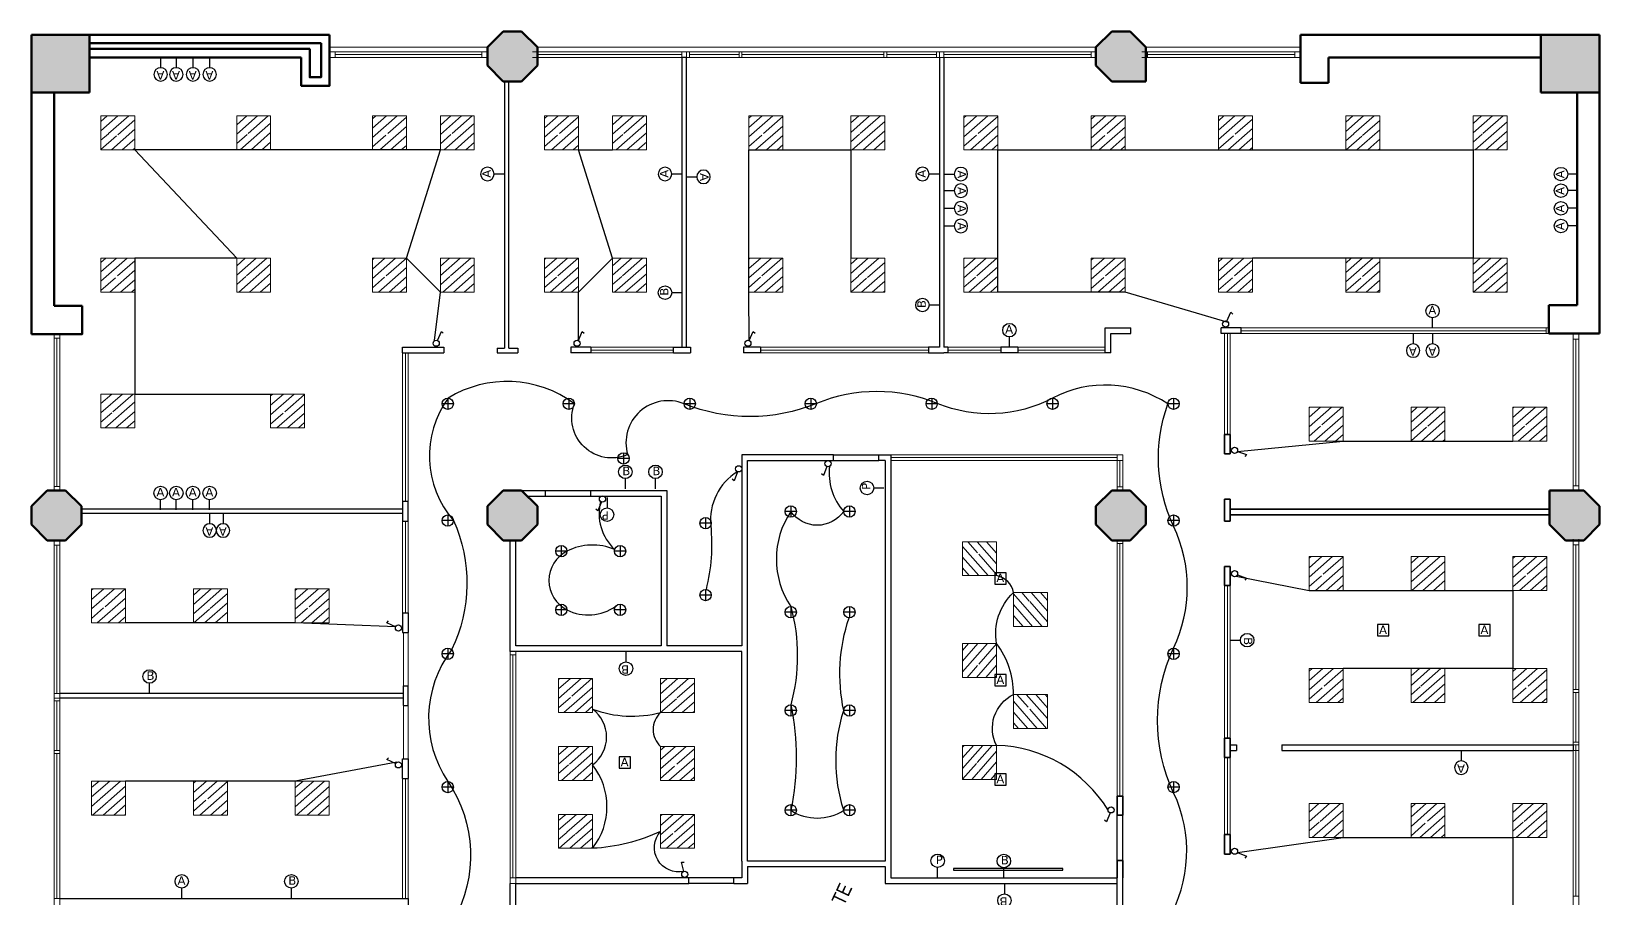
# Model space of a CAD drawing. Header units: millimetres. Extents: x 253 to 682, y -1208 to -847.
# Drawn here: x 324.19 to 351.91, y -1151.37 to -1136.04 of the extents above; entities that cross this region are included whole.
import ezdxf

# ---------------------------------------------------------------- set-up
doc = ezdxf.new("R2010")
doc.units = ezdxf.units.MM
doc.header["$LTSCALE"] = 10
doc.header["$MEASUREMENT"] = 0
doc.linetypes.add('AXES', pattern=[2, 1.25, -0.25, 0.25, -0.25])
for name, color, linetype, lineweight in [('ECLAIRAGE', 222, 'Continuous', 13), ('faux  plafond', 143, 'Continuous', 9), ('men-porte', 30, 'Continuous', 5), ('Men_porte', 30, 'Continuous', 5), ('MUR', 5, 'Continuous', 50)]:
    doc.layers.add(name, color=color, linetype=linetype, lineweight=lineweight)
doc.layers.add('Electricite', color=224, linetype='Continuous')
doc.layers.add('FAU__Pl', color=143, linetype='Continuous')
doc.layers.add('hachures++', color=7, linetype='Continuous', lineweight=5, true_color=0xa8a8a8)
doc.styles.add('nouveau cartouche', font='ARIALN.TTF')
doc.styles.add('Verdana', font='verdana.ttf')

# ---------------------------------------------------------------- blocks, each defined once
blk = doc.blocks.new('aaaaaaaa')
at = {"layer": 'Electricite'}
for p, q in [((0.033, -0.044), (0.135, -0.181)), ((0.135, -0.181), (0.092, -0.195))]:
    blk.add_line(p, q, dxfattribs=at)
blk.add_circle((0, 0), 0.0546, dxfattribs=at)
blk = doc.blocks.new('boite a')
at = {"layer": 'Electricite', "color": 1, "lineweight": 30, "ltscale": 3}
blk.add_lwpolyline([(326.834, -1154.786), (326.834, -1154.986), (327.034, -1154.986), (327.034, -1154.786)], close=True, dxfattribs=at)
at = {"layer": 'Electricite', "color": 1, "lineweight": 30, "ltscale": 3, "insert": (326.862, -1154.801), "char_height": 0.15, "attachment_point": 1, "style": 'Verdana'}
blk.add_mtext_dynamic_manual_height_columns('A', width=0.23634, gutter_width=269.496, heights=[0], dxfattribs=at)
blk = doc.blocks.new('presa b')
at = {"layer": 'Electricite', "color": 6, "lineweight": 30, "ltscale": 3}
blk.add_lwpolyline([(339.778, -1139.406), (339.778, -1139.225)], dxfattribs=at)
blk.add_circle((339.778, -1139.106), 0.119, dxfattribs=at)
at = {"layer": 'Electricite', "color": 6, "lineweight": 30, "ltscale": 3, "insert": (339.724, -1139.015), "char_height": 0.15, "attachment_point": 1, "style": 'Verdana'}
blk.add_mtext_dynamic_manual_height_columns('B', width=0.23634, gutter_width=269.496, heights=[0], dxfattribs=at)
blk = doc.blocks.new('presa semplice')
at = {"layer": 'Electricite', "color": 3, "lineweight": 30, "ltscale": 3}
blk.add_lwpolyline([(331.517, -1168.56), (331.517, -1168.379)], dxfattribs=at)
blk.add_circle((331.517, -1168.26), 0.119, dxfattribs=at)
at = {"layer": 'Electricite', "color": 3, "lineweight": 30, "ltscale": 3, "insert": (331.483, -1168.169), "char_height": 0.15, "attachment_point": 1, "style": 'Verdana'}
blk.add_mtext_dynamic_manual_height_columns('P', width=0.23634, gutter_width=269.496, heights=[0], dxfattribs=at)
blk = doc.blocks.new('presa a')
at = {"layer": 'Electricite', "color": 4, "lineweight": 30, "ltscale": 3}
blk.add_lwpolyline([(351.089, -1138.687), (351.089, -1138.506)], dxfattribs=at)
blk.add_circle((351.089, -1138.387), 0.119, dxfattribs=at)
at = {"layer": 'Electricite', "color": 4, "lineweight": 30, "ltscale": 3, "insert": (351.014, -1138.296), "char_height": 0.15, "attachment_point": 1, "style": 'Verdana'}
blk.add_mtext_dynamic_manual_height_columns('A', width=0.23634, gutter_width=269.496, heights=[0], dxfattribs=at)
blk = doc.blocks.new('LLLL')
at = {"layer": 'ECLAIRAGE', "ltscale": 2}
h = blk.add_hatch(dxfattribs=at)
h.set_pattern_fill('ANSI31', color=2, angle=-183.8058, style=0)
h.set_pattern_definition([(221.19425, (-155.93447, 196.58356), (0.08232674, -0.09406013), [])])
h.paths.add_polyline_path([(-0.471, 0.286), (-0.304, 0.288), (-0.302, 0.24)], flags=16)
h.paths.add_polyline_path([(-0.6, 0.6), (-0.6, 0), (0, 0), (0, 0.6)])
at = {"layer": 'ECLAIRAGE', "ltscale": 3}
blk.add_lwpolyline([(-0.6, 0.6), (0, 0.6), (0, 0), (-0.6, 0)], close=True, dxfattribs=at)

msp = doc.modelspace()

# ---------------------------------------------------------------- hatches: boundary and pattern name
at = {"layer": 'hachures++'}
h = msp.add_hatch(color=256, dxfattribs=at)
h.dxf.hatch_style = 1
h.paths.add_polyline_path([(324.192, -1136.102), (324.192, -1137.122), (325.222, -1137.122), (325.222, -1136.102)])
h = msp.add_hatch(color=256, dxfattribs=at)
h.dxf.hatch_style = 1
h.paths.add_polyline_path([(333.137, -1136.321), (332.857, -1136.041), (332.532, -1136.041), (332.252, -1136.321), (332.252, -1136.646), (332.532, -1136.926), (332.857, -1136.926), (333.137, -1136.646)])
h = msp.add_hatch(color=256, dxfattribs=at)
h.dxf.hatch_style = 1
h.paths.add_polyline_path([(343.892, -1136.321), (343.612, -1136.041), (343.287, -1136.041), (343.007, -1136.321), (343.007, -1136.646), (343.287, -1136.926), (343.612, -1136.926), (343.892, -1136.926)])
h = msp.add_hatch(color=256, dxfattribs=at)
h.dxf.hatch_style = 1
h.paths.add_polyline_path([(351.912, -1137.122), (351.912, -1136.102), (350.872, -1136.102), (350.872, -1137.122)])
h = msp.add_hatch(color=256, dxfattribs=at)
h.dxf.hatch_style = 1
h.paths.add_polyline_path([(325.077, -1144.432), (324.797, -1144.152), (324.472, -1144.152), (324.192, -1144.432), (324.192, -1144.757), (324.472, -1145.037), (324.797, -1145.037), (325.077, -1144.757)])
h = msp.add_hatch(color=256, dxfattribs=at)
h.dxf.hatch_style = 1
h.paths.add_polyline_path([(333.137, -1144.432), (332.857, -1144.152), (332.532, -1144.152), (332.252, -1144.432), (332.252, -1144.757), (332.532, -1145.037), (332.857, -1145.037), (333.137, -1144.757)])
h = msp.add_hatch(color=256, dxfattribs=at)
h.dxf.hatch_style = 1
h.paths.add_polyline_path([(343.892, -1144.432), (343.612, -1144.152), (343.287, -1144.152), (343.007, -1144.432), (343.007, -1144.757), (343.287, -1145.037), (343.612, -1145.037), (343.892, -1144.757)])
h = msp.add_hatch(color=256, dxfattribs=at)
h.dxf.hatch_style = 1
h.paths.add_polyline_path([(351.912, -1144.432), (351.632, -1144.152), (351.307, -1144.152), (351.027, -1144.152), (351.027, -1144.757), (351.307, -1145.037), (351.632, -1145.037), (351.912, -1144.757)])

# ---------------------------------------------------------------- linework, layer by layer
at = {"layer": 'Electricite'}
for p, q in [((331.552, -1142.522), (331.552, -1142.722)), ((333.69, -1142.522), (333.69, -1142.722)), ((335.828, -1142.522), (335.828, -1142.722)), ((337.967, -1142.522), (337.967, -1142.722)), ((340.105, -1142.522), (340.105, -1142.722)), ((342.243, -1142.522), (342.243, -1142.722)), ((344.382, -1142.522), (344.382, -1142.722)), ((334.658, -1143.488), (334.658, -1143.688)), ((337.614, -1144.426), (337.614, -1144.626)), ((338.651, -1144.426), (338.651, -1144.626)), ((331.552, -1144.587), (331.552, -1144.787)), ((336.11, -1144.632), (336.11, -1144.832)), ((344.382, -1144.587), (344.382, -1144.787)), ((336.11, -1145.903), (336.11, -1146.103)), ((337.614, -1146.205), (337.614, -1146.405)), ((338.651, -1146.205), (338.651, -1146.405)), ((331.552, -1146.941), (331.552, -1147.141)), ((344.382, -1146.941), (344.382, -1147.141)), ((337.614, -1147.942), (337.614, -1148.142)), ((338.651, -1147.942), (338.651, -1148.142)), ((331.552, -1149.296), (331.552, -1149.496)), ((344.382, -1149.296), (344.382, -1149.496)), ((337.614, -1149.705), (337.614, -1149.905)), ((338.651, -1149.705), (338.651, -1149.905))]:
    msp.add_line(p, q, dxfattribs=at)
at = {"layer": 'Electricite', "linetype": 'AXES', "ltscale": 0.3}
for p, q in [((331.652, -1142.622), (331.452, -1142.622)), ((333.79, -1142.622), (333.59, -1142.622)), ((335.928, -1142.622), (335.728, -1142.622)), ((338.067, -1142.622), (337.867, -1142.622)), ((340.205, -1142.622), (340.005, -1142.622)), ((342.343, -1142.622), (342.143, -1142.622)), ((344.482, -1142.622), (344.282, -1142.622)), ((334.758, -1143.588), (334.558, -1143.588)), ((337.714, -1144.526), (337.514, -1144.526)), ((338.751, -1144.526), (338.551, -1144.526)), ((331.652, -1144.687), (331.452, -1144.687)), ((336.21, -1144.732), (336.01, -1144.732)), ((344.482, -1144.687), (344.282, -1144.687)), ((336.21, -1146.003), (336.01, -1146.003)), ((337.714, -1146.305), (337.514, -1146.305)), ((338.751, -1146.305), (338.551, -1146.305)), ((331.652, -1147.041), (331.452, -1147.041)), ((344.482, -1147.041), (344.282, -1147.041)), ((337.714, -1148.042), (337.514, -1148.042)), ((338.751, -1148.042), (338.551, -1148.042)), ((331.652, -1149.396), (331.452, -1149.396)), ((344.482, -1149.396), (344.282, -1149.396)), ((337.714, -1149.805), (337.514, -1149.805)), ((338.751, -1149.805), (338.551, -1149.805))]:
    msp.add_line(p, q, dxfattribs=at)
at = {"layer": 'Electricite', "ltscale": 0.02}
for p, q in [((333.659, -1145.227), (333.459, -1145.227)), ((333.559, -1145.127), (333.559, -1145.327)), ((334.697, -1145.227), (334.497, -1145.227)), ((334.597, -1145.127), (334.597, -1145.327)), ((333.559, -1146.164), (333.559, -1146.364)), ((334.597, -1146.164), (334.597, -1146.364)), ((333.659, -1146.264), (333.459, -1146.264)), ((334.697, -1146.264), (334.497, -1146.264))]:
    msp.add_line(p, q, dxfattribs=at)
for points in [[(331.32, -1141.504), (331.421, -1140.65), (330.821, -1140.05), (331.421, -1138.135), (326.021, -1138.135), (327.821, -1140.05), (326.021, -1140.05), (326.021, -1142.45), (328.421, -1142.45)], [(333.861, -1141.502), (333.861, -1140.65), (334.463, -1140.05), (333.863, -1138.135), (334.463, -1138.135)], [(336.879, -1141.502), (336.875, -1140.65), (336.875, -1138.135), (338.675, -1138.135), (338.675, -1140.05)], [(345.348, -1141.185), (343.525, -1140.65), (341.275, -1140.65), (341.275, -1138.135), (349.675, -1138.135), (349.675, -1140.05), (345.775, -1140.05)], [(345.51, -1143.463), (347.378, -1143.284), (350.378, -1143.284)], [(345.488, -1145.67), (346.778, -1145.922), (350.378, -1145.922), (350.378, -1147.301), (347.378, -1147.301)], [(330.631, -1146.562), (328.857, -1146.495), (325.857, -1146.495)], [(330.654, -1148.956), (328.857, -1149.29), (325.857, -1149.29)], [(345.509, -1150.55), (347.378, -1150.288), (350.378, -1150.288), (350.378, -1154.082), (349.178, -1152.619), (349.107, -1154.082), (347.378, -1152.619), (347.378, -1154.082)]]:
    msp.add_lwpolyline(points, dxfattribs=at)
for points in [[(344.482, -1161.169, 0.325522), (344.482, -1158.815, -0.32324), (344.472, -1156.502, 0.330532), (344.431, -1154.105, -0.305281), (344.282, -1151.751, 0.247416), (344.382, -1149.496, -0.224022), (344.382, -1146.941, 0.224022), (344.382, -1144.787, -0.199877), (344.282, -1142.626, 0.274343), (342.243, -1142.522, -0.222308), (340.205, -1142.617, 0.19791), (338.067, -1142.617, -0.196872), (335.728, -1142.622, 0.627557), (334.732, -1143.521, -0.664162), (333.79, -1142.622, 0.30562), (331.556, -1142.522, 0.347405), (331.652, -1144.682, -0.221411), (331.62, -1146.968, 0.321064), (331.555, -1149.296, -0.28407), (331.652, -1151.751, 0.262807), (331.652, -1154.105, -0.285629), (331.556, -1156.36, 0.330214), (331.652, -1158.815, -0.376012), (331.556, -1161.069, 0.400435)], [(336.674, -1143.823, 0.288454), (336.199, -1144.776, -0.086454), (336.117, -1145.903, 0.135859)], [(338.301, -1143.728, 0.21917), (338.551, -1144.526, -0.518105), (337.614, -1144.526, 0.303072), (337.614, -1146.205, -0.134055), (337.614, -1147.942, -0.105746), (337.614, -1149.805, 0.295462), (338.551, -1149.805, -0.154811), (338.551, -1148.042, -0.134956), (338.645, -1146.405, 1.119135)], [(334.252, -1144.348, 0.271742), (334.501, -1145.197, 0.220925), (333.659, -1145.227, 0.613712), (333.659, -1146.264, 0.278932), (334.52, -1146.2, 0.589914)], [(343.222, -1149.803, 0.254711), (341.251, -1148.659, -0.4188), (341.551, -1147.759, 0.170281), (341.251, -1146.859, -0.251971), (341.551, -1145.959, 0.316436), (341.251, -1145.659, 0.168784)], [(335.727, -1150.886, -0.723191), (335.312, -1150.178, -0.099346), (334.112, -1150.478, 0.343665), (334.112, -1149.003, 0.50279), (334.112, -1148.019, 0.153732), (335.312, -1148.078, 0.437012), (335.312, -1148.678, -1.349293)]]:
    msp.add_lwpolyline(points, format="xyb", dxfattribs=at)
at = {"layer": 'Electricite'}
for centre in [(331.552, -1142.622), (333.69, -1142.622), (335.828, -1142.622), (337.967, -1142.622), (340.105, -1142.622), (342.243, -1142.622), (344.382, -1142.622), (334.658, -1143.588), (337.614, -1144.526), (338.651, -1144.526), (331.552, -1144.687), (336.11, -1144.732), (344.382, -1144.687), (336.11, -1146.003), (337.614, -1146.305), (338.651, -1146.305), (331.552, -1147.041), (344.382, -1147.041), (337.614, -1148.042), (338.651, -1148.042), (331.552, -1149.396), (344.382, -1149.396), (337.614, -1149.805), (338.651, -1149.805)]:
    msp.add_circle(centre, 0.1, dxfattribs=at)
at = {"layer": 'Electricite', "ltscale": 0.02}
for centre in [(333.559, -1145.227), (334.597, -1145.227), (333.559, -1146.264), (334.597, -1146.264)]:
    msp.add_circle(centre, 0.1, dxfattribs=at)
at = {"layer": 'FAU__Pl', "ltscale": 0.02}
for p, q in [((343.382, -1150.694), (343.382, -1149.894)), ((343.482, -1150.694), (343.482, -1149.894)), ((336.61, -1151.002), (335.81, -1151.002)), ((336.61, -1151.102), (335.81, -1151.102))]:
    msp.add_line(p, q, dxfattribs=at)
for points in [[(338.37, -1143.522), (339.17, -1143.522)], [(338.37, -1143.622), (339.17, -1143.622)], [(333.279, -1144.152), (334.079, -1144.152)], [(333.279, -1144.252), (334.079, -1144.252)]]:
    msp.add_lwpolyline(points, dxfattribs=at)
at = {"layer": 'FAU__Pl', "color": 6, "ltscale": 0.02}
msp.add_lwpolyline([(340.49, -1150.863), (342.423, -1150.863), (342.423, -1150.833), (340.49, -1150.833)], close=True, dxfattribs=at)
at = {"layer": 'faux  plafond', "lineweight": 30, "ltscale": 2}
for p, q in [((336.852, -1150.702), (336.852, -1143.622)), ((336.852, -1143.622), (338.37, -1143.622)), ((339.282, -1143.622), (339.17, -1143.622)), ((339.282, -1143.622), (339.282, -1150.702)), ((339.382, -1143.522), (339.382, -1151.002)), ((332.857, -1144.152), (333.279, -1144.152)), ((332.957, -1144.252), (333.279, -1144.252)), ((334.079, -1144.152), (335.422, -1144.152)), ((334.079, -1144.252), (335.322, -1144.252)), ((335.322, -1144.252), (335.322, -1146.902)), ((335.422, -1144.152), (335.422, -1146.902)), ((332.652, -1147.002), (332.652, -1145.037)), ((332.752, -1146.902), (332.752, -1145.037)), ((332.752, -1146.902), (332.752, -1145.037)), ((345.382, -1148.652), (345.493, -1148.652)), ((346.293, -1148.652), (351.442, -1148.652)), ((345.382, -1148.752), (345.493, -1148.752)), ((346.293, -1148.752), (351.442, -1148.752)), ((336.752, -1150.702), (336.752, -1151.002)), ((339.282, -1150.702), (336.852, -1150.702)), ((336.852, -1150.802), (339.282, -1150.802)), ((336.852, -1150.802), (336.852, -1151.102)), ((339.282, -1150.802), (339.282, -1151.102)), ((335.81, -1151.002), (332.752, -1151.002)), ((332.752, -1151.102), (335.81, -1151.102)), ((336.752, -1151.002), (336.61, -1151.002)), ((336.61, -1151.102), (336.852, -1151.102)), ((339.282, -1151.102), (343.382, -1151.102)), ((339.382, -1151.002), (343.382, -1151.002))]:
    msp.add_line(p, q, dxfattribs=at)
for points in [[(338.37, -1143.522), (336.752, -1143.522), (336.752, -1146.902), (335.422, -1146.902)], [(338.37, -1143.622), (338.37, -1143.522)], [(339.17, -1143.622), (339.17, -1143.522), (339.382, -1143.522)], [(333.279, -1144.252), (333.279, -1144.152)], [(334.079, -1144.252), (334.079, -1144.152)], [(336.752, -1150.702), (336.752, -1147.002), (332.652, -1147.002), (332.652, -1145.037)], [(335.322, -1146.902), (332.752, -1146.902)], [(345.493, -1148.652), (345.493, -1148.752)], [(346.293, -1148.652), (346.293, -1148.752)], [(351.442, -1148.652), (351.442, -1148.752)], [(335.81, -1151.102), (335.81, -1151.002)], [(336.61, -1151.102), (336.61, -1151.002)]]:
    msp.add_lwpolyline(points, dxfattribs=at)
at = {"layer": 'hachures++', "ltscale": 3}
for p, q in [((330.772, -1147.604), (330.772, -1146.664)), ((330.852, -1147.604), (330.852, -1146.664)), ((330.772, -1148.894), (330.772, -1147.954)), ((330.852, -1148.894), (330.852, -1147.954))]:
    msp.add_line(p, q, dxfattribs=at)
at = {"layer": 'men-porte', "lineweight": 30, "ltscale": 3}
for p, q in [((335.692, -1136.502), (335.692, -1141.622)), ((335.772, -1141.622), (335.772, -1136.502)), ((340.242, -1136.502), (340.242, -1141.622)), ((340.322, -1136.502), (340.322, -1141.622)), ((332.552, -1136.926), (332.552, -1141.642)), ((332.632, -1141.642), (332.632, -1136.926)), ((343.623, -1141.382), (343.623, -1141.282)), ((345.223, -1141.382), (345.223, -1141.282)), ((345.573, -1141.382), (345.573, -1141.282)), ((330.752, -1141.622), (331.485, -1141.622)), ((330.752, -1141.722), (331.485, -1141.722)), ((335.54, -1141.622), (335.84, -1141.622)), ((335.54, -1141.722), (335.54, -1141.622)), ((335.772, -1141.722), (335.84, -1141.722)), ((336.78, -1141.622), (336.78, -1141.722)), ((337.08, -1141.622), (337.08, -1141.722)), ((341.33, -1141.622), (341.33, -1141.722)), ((341.63, -1141.622), (341.63, -1141.722)), ((330.752, -1146.314), (330.852, -1146.314)), ((330.752, -1146.664), (330.852, -1146.664)), ((330.772, -1147.604), (330.852, -1147.604)), ((330.772, -1147.954), (330.772, -1147.604)), ((330.852, -1147.954), (330.852, -1147.604)), ((330.772, -1147.954), (330.852, -1147.954)), ((330.752, -1148.894), (330.852, -1148.894)), ((330.752, -1149.244), (330.852, -1149.244)), ((332.652, -1153.178), (332.652, -1151.102)), ((332.752, -1153.178), (332.752, -1151.102)), ((343.382, -1153.178), (343.382, -1151.002)), ((343.482, -1153.178), (343.482, -1151.002)), ((324.692, -1151.362), (330.852, -1151.362))]:
    msp.add_line(p, q, dxfattribs=at)
at = {"layer": 'men-porte', "ltscale": 3}
for p, q in [((330.802, -1144.344), (330.802, -1141.722)), ((330.852, -1144.344), (330.852, -1141.722))]:
    msp.add_line(p, q, dxfattribs=at)
for points in [[(332.252, -1136.321), (329.462, -1136.321)], [(343.007, -1136.321), (333.137, -1136.321)], [(335.692, -1136.502), (335.692, -1136.402)], [(335.772, -1136.502), (335.772, -1136.402)], [(339.262, -1136.502), (339.262, -1136.402)], [(324.592, -1144.152), (324.592, -1141.392)], [(324.642, -1144.086), (324.642, -1141.462)], [(324.692, -1144.152), (324.692, -1141.392)], [(350.965, -1141.282), (350.965, -1141.382)], [(332.652, -1147.002), (332.652, -1151.002)], [(332.652, -1147.059), (332.752, -1147.059)], [(332.702, -1147.059), (332.702, -1151.002)], [(324.592, -1147.742), (324.592, -1154.955)], [(324.692, -1147.742), (324.692, -1154.955)], [(324.692, -1151.362), (324.592, -1151.362)]]:
    msp.add_lwpolyline(points, dxfattribs=at)
at = {"layer": 'men-porte', "lineweight": 30, "ltscale": 3}
for points in [[(335.772, -1136.502), (335.692, -1136.502)], [(343.173, -1141.722), (343.173, -1141.282), (343.623, -1141.282)], [(343.273, -1141.722), (343.273, -1141.382), (343.623, -1141.382)], [(345.573, -1141.282), (345.223, -1141.282)], [(345.573, -1141.382), (345.223, -1141.382)], [(330.752, -1141.722), (330.752, -1141.622)], [(331.485, -1141.622), (331.485, -1141.722)], [(332.425, -1141.642), (332.552, -1141.642)], [(332.425, -1141.642), (332.425, -1141.722)], [(332.425, -1141.722), (332.788, -1141.722)], [(332.632, -1141.642), (332.788, -1141.642)], [(332.788, -1141.642), (332.788, -1141.722)], [(333.728, -1141.622), (333.728, -1141.722)], [(334.078, -1141.622), (333.728, -1141.622)], [(334.078, -1141.722), (333.728, -1141.722)], [(334.078, -1141.622), (334.078, -1141.722)], [(335.54, -1141.722), (335.772, -1141.722)], [(335.84, -1141.622), (335.84, -1141.722)], [(337.08, -1141.622), (336.78, -1141.622)], [(337.08, -1141.722), (336.78, -1141.722)], [(340.242, -1141.622), (340.05, -1141.622), (340.05, -1141.722), (340.322, -1141.722)], [(340.39, -1141.622), (340.322, -1141.622)], [(340.39, -1141.622), (340.39, -1141.722), (340.322, -1141.722)], [(341.63, -1141.622), (341.33, -1141.622)], [(341.63, -1141.722), (341.33, -1141.722)], [(343.273, -1141.722), (343.173, -1141.722)], [(330.752, -1144.482), (325.077, -1144.482)], [(330.752, -1144.344), (330.852, -1144.344)], [(330.752, -1144.344), (330.752, -1144.694)], [(330.852, -1144.694), (330.852, -1144.344)], [(330.752, -1144.562), (325.077, -1144.562)], [(330.752, -1144.694), (330.852, -1144.694)], [(330.752, -1146.314), (330.752, -1146.664)], [(330.852, -1146.314), (330.852, -1146.664)], [(330.772, -1147.742), (324.692, -1147.742)], [(330.772, -1147.822), (324.692, -1147.822)], [(330.752, -1149.244), (330.752, -1148.894)], [(330.852, -1148.894), (330.852, -1149.244)], [(330.852, -1151.362), (330.852, -1151.708)]]:
    msp.add_lwpolyline(points, dxfattribs=at)
at = {"layer": 'men-porte', "ltscale": 3}
for points in [[(340.322, -1136.502), (340.322, -1136.402), (340.242, -1136.402), (340.242, -1136.502)], [(332.752, -1151.002), (332.752, -1151.102), (332.652, -1151.102), (332.652, -1151.002)]]:
    msp.add_lwpolyline(points, close=True, dxfattribs=at)
at = {"layer": 'Men_porte'}
for p, q in [((329.462, -1136.402), (332.252, -1136.402)), ((329.462, -1136.502), (332.252, -1136.502)), ((329.562, -1136.452), (332.152, -1136.452)), ((333.052, -1136.402), (343.007, -1136.402)), ((333.052, -1136.502), (335.692, -1136.502)), ((333.152, -1136.452), (335.692, -1136.452)), ((335.772, -1136.502), (340.242, -1136.502)), ((336.702, -1136.452), (335.822, -1136.452)), ((336.702, -1136.452), (336.289, -1136.452)), ((336.752, -1136.452), (339.262, -1136.452)), ((340.192, -1136.452), (339.312, -1136.452)), ((340.192, -1136.452), (339.779, -1136.452)), ((340.322, -1136.452), (342.922, -1136.452)), ((340.322, -1136.502), (343.007, -1136.502)), ((343.822, -1136.402), (346.622, -1136.402)), ((343.822, -1136.502), (346.622, -1136.502)), ((343.922, -1136.452), (346.522, -1136.452)), ((351.442, -1141.382), (351.442, -1144.152)), ((351.492, -1141.482), (351.492, -1144.072)), ((351.542, -1141.382), (351.542, -1144.152)), ((324.592, -1145.037), (324.592, -1147.742)), ((324.692, -1145.037), (324.692, -1147.742)), ((351.442, -1145.012), (351.442, -1148.652)), ((351.492, -1145.112), (351.492, -1147.672)), ((351.542, -1145.012), (351.542, -1148.552)), ((324.642, -1145.123), (324.642, -1147.742)), ((324.642, -1147.872), (324.642, -1148.284)), ((324.642, -1147.872), (324.642, -1148.752)), ((351.492, -1147.722), (351.492, -1148.602)), ((351.442, -1148.652), (351.442, -1154.972)), ((351.492, -1148.652), (351.492, -1151.322)), ((351.542, -1148.552), (351.542, -1154.972)), ((324.642, -1148.802), (324.642, -1151.362))]:
    msp.add_line(p, q, dxfattribs=at)
at = {"layer": 'Men_porte', "ltscale": 2}
for p, q in [((329.562, -1136.502), (329.562, -1136.402)), ((332.152, -1136.502), (332.152, -1136.402)), ((333.152, -1136.502), (333.152, -1136.402)), ((342.922, -1136.502), (342.922, -1136.402)), ((343.922, -1136.502), (343.922, -1136.402)), ((346.522, -1136.502), (346.522, -1136.402)), ((324.592, -1141.462), (324.692, -1141.462)), ((345.282, -1143.165), (345.282, -1141.382)), ((345.332, -1143.165), (345.332, -1141.382)), ((345.382, -1143.165), (345.382, -1141.382)), ((345.573, -1141.282), (351.012, -1141.282)), ((345.573, -1141.332), (350.965, -1141.332)), ((345.573, -1141.382), (351.012, -1141.382)), ((351.442, -1141.482), (351.542, -1141.482)), ((330.752, -1144.344), (330.752, -1141.722)), ((334.078, -1141.622), (335.54, -1141.622)), ((334.078, -1141.672), (335.54, -1141.672)), ((334.078, -1141.722), (335.54, -1141.722)), ((337.08, -1141.622), (340.05, -1141.622)), ((337.08, -1141.672), (340.05, -1141.672)), ((337.08, -1141.722), (340.05, -1141.722)), ((341.63, -1141.622), (343.173, -1141.622)), ((341.63, -1141.672), (343.173, -1141.672)), ((341.63, -1141.672), (343.173, -1141.672)), ((341.63, -1141.722), (343.173, -1141.722)), ((343.482, -1143.522), (339.382, -1143.522)), ((343.482, -1143.622), (339.382, -1143.622)), ((343.382, -1144.152), (343.382, -1143.522)), ((343.482, -1144.152), (343.482, -1143.522)), ((324.592, -1144.086), (324.692, -1144.086)), ((351.442, -1144.072), (351.542, -1144.072)), ((330.752, -1146.393), (330.752, -1144.694)), ((330.802, -1146.314), (330.802, -1144.694)), ((330.852, -1146.393), (330.852, -1144.694)), ((343.382, -1149.804), (343.382, -1145.037)), ((343.432, -1149.554), (343.432, -1145.094)), ((343.482, -1149.804), (343.482, -1145.037)), ((351.442, -1145.112), (351.542, -1145.112)), ((324.592, -1145.123), (324.692, -1145.123)), ((345.282, -1148.532), (345.282, -1145.836)), ((345.332, -1148.532), (345.332, -1145.836)), ((345.382, -1148.532), (345.382, -1145.836)), ((332.752, -1151.002), (332.752, -1147.002)), ((345.282, -1150.232), (345.282, -1148.872)), ((345.332, -1150.232), (345.332, -1148.872)), ((345.382, -1150.232), (345.382, -1148.872)), ((330.752, -1151.362), (330.752, -1149.244)), ((330.802, -1151.362), (330.802, -1149.244)), ((330.852, -1151.362), (330.852, -1149.244))]:
    msp.add_line(p, q, dxfattribs=at)
at = {"layer": 'Men_porte', "lineweight": 35, "ltscale": 2}
for p, q in [((345.282, -1144.696), (345.282, -1144.305)), ((345.382, -1144.582), (345.382, -1144.305)), ((345.382, -1144.482), (351.027, -1144.482)), ((345.382, -1144.582), (351.027, -1144.582)), ((345.382, -1144.696), (345.382, -1144.582)), ((345.382, -1145.496), (345.282, -1145.496)), ((345.382, -1145.836), (345.282, -1145.836)), ((345.282, -1148.532), (345.382, -1148.532)), ((345.282, -1148.872), (345.382, -1148.872)), ((345.382, -1150.232), (345.282, -1150.232)), ((345.382, -1150.582), (345.282, -1150.582))]:
    msp.add_line(p, q, dxfattribs=at)
at = {"layer": 'Men_porte'}
for points in [[(335.772, -1136.402), (335.772, -1136.502)], [(335.822, -1136.402), (335.822, -1136.502)], [(336.702, -1136.402), (336.702, -1136.502)], [(336.752, -1136.402), (336.752, -1136.502)], [(339.262, -1136.402), (339.262, -1136.502)], [(339.312, -1136.402), (339.312, -1136.502)], [(340.192, -1136.402), (340.192, -1136.502)], [(340.242, -1136.402), (340.242, -1136.502)], [(343.892, -1136.321), (346.622, -1136.321)], [(324.592, -1147.742), (324.692, -1147.742)], [(324.592, -1147.822), (324.692, -1147.822)], [(324.592, -1147.872), (324.692, -1147.872)], [(351.442, -1147.672), (351.542, -1147.672)], [(351.442, -1147.722), (351.542, -1147.722)], [(351.442, -1148.602), (351.542, -1148.602)], [(351.442, -1148.652), (351.542, -1148.652)], [(351.442, -1148.652), (351.542, -1148.652)], [(324.592, -1148.752), (324.692, -1148.752)], [(324.592, -1148.802), (324.692, -1148.802)], [(351.442, -1148.752), (351.542, -1148.752)], [(351.442, -1151.322), (351.542, -1151.322)]]:
    msp.add_lwpolyline(points, dxfattribs=at)
at = {"layer": 'Men_porte', "ltscale": 2}
for points in [[(340.39, -1141.622), (341.33, -1141.622)], [(340.39, -1141.672), (341.33, -1141.672)], [(340.39, -1141.722), (341.33, -1141.722)], [(343.382, -1143.572), (339.382, -1143.572)], [(343.432, -1144.088), (343.432, -1143.622)], [(343.382, -1144.088), (343.482, -1144.088)], [(343.382, -1145.094), (343.482, -1145.094)]]:
    msp.add_lwpolyline(points, dxfattribs=at)
at = {"layer": 'Men_porte', "lineweight": 35, "ltscale": 2}
for points in [[(345.382, -1143.165), (345.282, -1143.165)], [(345.282, -1143.505), (345.282, -1143.165)], [(345.382, -1143.165), (345.382, -1143.505)], [(345.382, -1143.505), (345.282, -1143.505)], [(345.382, -1144.305), (345.282, -1144.305)], [(345.382, -1144.696), (345.282, -1144.696)], [(345.282, -1145.496), (345.282, -1145.836)], [(345.382, -1145.836), (345.382, -1145.496)], [(345.282, -1148.532), (345.282, -1148.872)], [(345.382, -1148.532), (345.382, -1148.872)], [(343.382, -1149.554), (343.482, -1149.554)], [(343.382, -1149.554), (343.382, -1149.894)], [(343.482, -1149.554), (343.482, -1149.894)], [(343.382, -1149.894), (343.482, -1149.894)], [(345.282, -1150.232), (345.282, -1150.582)], [(345.382, -1150.232), (345.382, -1150.582)], [(343.382, -1150.694), (343.482, -1150.694)], [(343.382, -1150.694), (343.482, -1150.694)], [(343.382, -1151.002), (343.382, -1150.694)], [(343.482, -1150.694), (343.482, -1151.002)]]:
    msp.add_lwpolyline(points, dxfattribs=at)
at = {"layer": 'MUR', "ltscale": 2}
for p, q in [((324.192, -1141.392), (324.192, -1136.102)), ((329.462, -1136.102), (324.192, -1136.102)), ((325.222, -1137.122), (325.222, -1136.102)), ((329.462, -1136.502), (329.462, -1136.102)), ((332.532, -1136.041), (332.252, -1136.321)), ((332.857, -1136.041), (332.532, -1136.041)), ((333.137, -1136.321), (332.857, -1136.041)), ((343.287, -1136.041), (343.007, -1136.321)), ((343.612, -1136.041), (343.287, -1136.041)), ((343.892, -1136.321), (343.612, -1136.041)), ((351.912, -1136.102), (346.622, -1136.102)), ((346.622, -1136.102), (346.622, -1136.952)), ((350.872, -1137.122), (350.872, -1136.102)), ((351.912, -1141.382), (351.912, -1136.102)), ((329.312, -1136.252), (325.222, -1136.252)), ((329.112, -1136.352), (325.222, -1136.352)), ((328.962, -1136.502), (325.222, -1136.502)), ((332.252, -1136.646), (332.252, -1136.321)), ((343.007, -1136.321), (343.007, -1136.646)), ((343.892, -1136.926), (343.892, -1136.321)), ((350.872, -1136.502), (347.122, -1136.502)), ((347.122, -1136.952), (347.122, -1136.502)), ((332.857, -1136.926), (333.137, -1136.646)), ((343.007, -1136.646), (343.287, -1136.926)), ((332.857, -1136.926), (332.532, -1136.926)), ((343.612, -1136.926), (343.287, -1136.926)), ((343.612, -1136.926), (343.892, -1136.926)), ((346.622, -1136.952), (347.122, -1136.952)), ((325.222, -1137.122), (324.192, -1137.122)), ((324.592, -1140.892), (324.592, -1137.122)), ((351.912, -1137.122), (350.872, -1137.122)), ((351.512, -1140.882), (351.512, -1137.122)), ((325.092, -1140.892), (324.592, -1140.892)), ((351.512, -1140.882), (351.012, -1140.882)), ((351.912, -1141.382), (351.012, -1141.382)), ((324.472, -1144.152), (324.192, -1144.432)), ((324.797, -1144.152), (324.472, -1144.152)), ((325.077, -1144.432), (324.797, -1144.152)), ((332.532, -1144.152), (332.252, -1144.432)), ((332.857, -1144.152), (332.532, -1144.152)), ((333.137, -1144.432), (332.857, -1144.152)), ((343.287, -1144.152), (343.007, -1144.432)), ((343.287, -1144.152), (343.007, -1144.432)), ((343.612, -1144.152), (343.287, -1144.152)), ((343.612, -1144.152), (343.287, -1144.152)), ((343.892, -1144.432), (343.612, -1144.152)), ((343.892, -1144.432), (343.612, -1144.152)), ((351.027, -1144.152), (351.027, -1144.757)), ((351.632, -1144.152), (351.027, -1144.152)), ((351.912, -1144.432), (351.632, -1144.152)), ((324.192, -1144.757), (324.192, -1144.432)), ((332.252, -1144.757), (332.252, -1144.432)), ((343.007, -1144.432), (343.007, -1144.757)), ((343.892, -1144.757), (343.892, -1144.432)), ((351.912, -1144.757), (351.912, -1144.432)), ((324.797, -1145.037), (325.077, -1144.757)), ((332.857, -1145.037), (333.137, -1144.757)), ((343.007, -1144.757), (343.287, -1145.037)), ((343.612, -1145.037), (343.892, -1144.757)), ((351.027, -1144.757), (351.307, -1145.037)), ((351.632, -1145.037), (351.912, -1144.757)), ((324.797, -1145.037), (324.472, -1145.037)), ((332.857, -1145.037), (332.532, -1145.037)), ((343.612, -1145.037), (343.287, -1145.037)), ((351.632, -1145.037), (351.307, -1145.037))]:
    msp.add_line(p, q, dxfattribs=at)
at = {"layer": 'MUR'}
for p, q in [((333.137, -1136.321), (333.137, -1136.646)), ((332.532, -1136.926), (332.252, -1136.646)), ((325.077, -1144.432), (325.077, -1144.757)), ((333.137, -1144.432), (333.137, -1144.757)), ((324.472, -1145.037), (324.192, -1144.757)), ((332.532, -1145.037), (332.252, -1144.757))]:
    msp.add_line(p, q, dxfattribs=at)
at = {"layer": 'MUR', "ltscale": 2}
for points in [[(328.962, -1136.502), (328.962, -1137.002), (329.462, -1137.002), (329.462, -1136.502)], [(329.112, -1136.352), (329.112, -1136.852), (329.312, -1136.852), (329.312, -1136.252)], [(324.192, -1141.392), (325.092, -1141.392), (325.092, -1140.892)], [(351.012, -1141.382), (351.012, -1140.882)]]:
    msp.add_lwpolyline(points, dxfattribs=at)

# ---------------------------------------------------------------- block references
at = {"layer": 'Electricite', "linetype": 'AXES', "ltscale": 0.02}
for p, rotation in [((345.3, -1141.212), 119.1897670178199), ((331.347, -1141.552), 119.1897670178199), ((333.838, -1141.552), 119.1897670178199), ((336.857, -1141.552), 119.1897670178199), ((345.459, -1143.444), 33.27243884837541), ((336.694, -1143.772), 301.9908153699132), ((338.273, -1143.681), 301.9908153699132), ((334.287, -1144.306), 301.9908153699132), ((345.459, -1145.624), 33.20505803600917), ((330.68, -1146.584), 209.1897670178199), ((330.68, -1149.003), 209.1897670178199), ((343.277, -1149.799), 301.9908153699132), ((345.459, -1150.529), 30.90442392217339), ((335.741, -1150.939), 158.0094685514592)]:
    msp.add_blockref('aaaaaaaa', p, dxfattribs=dict(at, rotation=rotation))
at = {"layer": 'faux  plafond', "xscale": -1}
for name, p, rotation in [('presa a', (-24.612, -2275.189), 180), ('presa a', (-24.336, -2275.189), 180), ('presa a', (-24.041, -2275.189), 180), ('presa a', (-23.746, -2275.189), 180), ('presa a', (-806.135, -787.473), 90), ('presa a', (-802.995, -787.473), 90), ('presa a', (-798.445, -787.473), 90), ('presa a', (1479.009, -1489.652), 270), ('presa a', (1474.459, -1489.701), 270), ('presa a', (1479.009, -1489.945), 270), ('presa a', (1479.009, -1490.257), 270), ('presa a', (1479.009, -1490.569), 270), ('presa a', (-2.475, -2280.069), 180), ('presa a', (-2.13, -2280.069), 180), ('presa a', (-23.746, -2283.249), 180), ('presa a', (-23.509, -2283.249), 180), ('LLLL', (340.651, -1146.859), 270), ('LLLL', (340.651, -1148.659), 270), ('presa a', (-1.623, -2287.439), 180)]:
    msp.add_blockref(name, p, dxfattribs=dict(at, rotation=rotation))
at = {"layer": 'faux  plafond'}
for name, p in [('LLLL', (326.021, -1138.135)), ('LLLL', (328.421, -1138.135)), ('LLLL', (330.821, -1138.135)), ('LLLL', (332.021, -1138.135)), ('LLLL', (333.863, -1138.135)), ('LLLL', (335.063, -1138.135)), ('LLLL', (337.475, -1138.135)), ('LLLL', (339.275, -1138.135)), ('LLLL', (341.275, -1138.135)), ('LLLL', (343.525, -1138.135)), ('LLLL', (345.775, -1138.135)), ('LLLL', (348.025, -1138.135)), ('LLLL', (350.275, -1138.135)), ('LLLL', (326.021, -1140.65)), ('LLLL', (328.421, -1140.65)), ('LLLL', (330.821, -1140.65)), ('LLLL', (332.021, -1140.65)), ('LLLL', (333.863, -1140.65)), ('LLLL', (335.063, -1140.65)), ('LLLL', (337.475, -1140.65)), ('LLLL', (339.275, -1140.65)), ('LLLL', (341.275, -1140.65)), ('LLLL', (343.525, -1140.65)), ('LLLL', (345.775, -1140.65)), ('LLLL', (348.025, -1140.65)), ('LLLL', (350.275, -1140.65)), ('presa a', (-2.13, -2.595)), ('presa a', (-9.61, -2.935)), ('LLLL', (326.021, -1143.05)), ('LLLL', (329.021, -1143.05)), ('LLLL', (347.378, -1143.284)), ('LLLL', (349.178, -1143.284)), ('LLLL', (350.978, -1143.284)), ('presa b', (-5.087, -4.719)), ('presa b', (-4.555, -4.719)), ('presa a', (-24.612, -5.812)), ('presa a', (-24.336, -5.812)), ('presa a', (-24.041, -5.812)), ('presa a', (-23.746, -5.812)), ('LLLL', (347.378, -1145.922)), ('LLLL', (349.178, -1145.922)), ('LLLL', (350.978, -1145.922)), ('boite a', (14.386, 9.177)), ('LLLL', (325.857, -1146.495)), ('LLLL', (327.657, -1146.495)), ('LLLL', (329.457, -1146.495)), ('boite a', (21.151, 8.261)), ('boite a', (22.943, 8.261)), ('presa b', (-13.497, -8.336)), ('LLLL', (347.378, -1147.901)), ('LLLL', (349.178, -1147.901)), ('LLLL', (350.978, -1147.901)), ('LLLL', (334.112, -1148.078)), ('LLLL', (335.912, -1148.078)), ('boite a', (14.386, 7.378)), ('LLLL', (334.112, -1149.278)), ('LLLL', (335.912, -1149.278)), ('boite a', (7.745, 5.923)), ('boite a', (14.386, 5.622)), ('LLLL', (325.857, -1149.89)), ('LLLL', (327.657, -1149.89)), ('LLLL', (329.457, -1149.89)), ('LLLL', (347.378, -1150.288)), ('LLLL', (349.178, -1150.288)), ('LLLL', (350.978, -1150.288)), ('LLLL', (334.112, -1150.478)), ('LLLL', (335.912, -1150.478)), ('presa semplice', (8.694, 17.562)), ('presa b', (1.603, -11.596)), ('presa a', (-24.239, -12.675)), ('presa b', (-10.991, -11.956))]:
    msp.add_blockref(name, p, dxfattribs=at)
for name, p, rotation in [('presa a', (-787.159, -1489.652), 89.99999999999999), ('presa a', (-787.159, -1489.945), 89.99999999999999), ('presa a', (-787.159, -1490.257), 89.99999999999999), ('presa a', (-787.159, -1490.569), 89.99999999999999), ('presa b', (-803.714, -1480.437), 90), ('presa b', (-799.164, -1480.655), 90), ('presa semplice', (-829.298, -1475.628), 90), ('presa semplice', (665.884, -2312.841), 180), ('LLLL', (340.651, -1145.659), 270), ('LLLL', (341.551, -1146.559), 270), ('presa b', (1484.788, -807.022), 270), ('presa b', (674.48, -2286.408), 180), ('LLLL', (341.551, -1148.359), 270), ('presa b', (681.169, -2290.508), 180)]:
    msp.add_blockref(name, p, dxfattribs=dict(at, rotation=rotation))

# ---------------------------------------------------------------- texts
at = {"layer": 'Electricite', "ltscale": 0.02, "style": 'nouveau cartouche'}
msp.add_text('vers TE', height=0.25, rotation=65.034, dxfattribs=at).set_placement((338.293, -1152.067))

doc.saveas('drawing.dxf')
